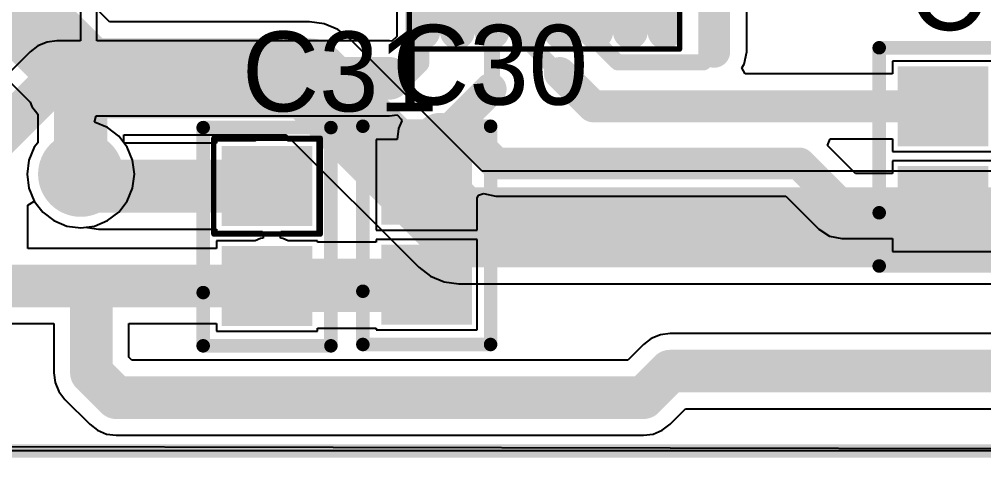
# Model space of a CAD drawing. Header units: millimetres. Extents: x -0.1 to 95.7, y -2.6 to 60.7.
# Drawn here: x 28.55 to 46.66, y -2.63 to 5.61 of the extents above; entities that cross this region are included whole.
import ezdxf

# ---------------------------------------------------------------- set-up
doc = ezdxf.new("R2010")
doc.units = ezdxf.units.MM
for name, color, linetype in [('BottomLayer', 5, 'Continuous'), ('BottomSolder', 6, 'Continuous'), ('Mechanical1', 6, 'Continuous'), ('Mechanical13', 56, 'Continuous'), ('Mechanical15', 56, 'Continuous'), ('MultiLayer', 9, 'Continuous'), ('TopLayer', 1, 'Continuous'), ('TopOverlay', 2, 'Continuous'), ('TopPaste', 8, 'Continuous'), ('TopSolder', 216, 'Continuous'), ('ViaHoleLayer', 16, 'Continuous')]:
    doc.layers.add(name, color=color, linetype=linetype)

# ---------------------------------------------------------------- blocks, each defined once
blk = doc.blocks.new('DRV8874_TSOP127P600_8N_20')
at = {"layer": 'Mechanical13', "const_width": 0.0999998}
for points in [[(1.07499912, 0.27500072), (-0.8000009399999999, 0.27500072)], [(-0.8000009399999999, -4.800000559999999), (-0.8000009399999999, 0.27500072)], [(6.6999993, 0.27500072), (4.82499924, 0.27500072)], [(6.6999993, -4.800000559999999), (6.6999993, 0.27500072)], [(1.07499912, -4.800000559999999), (-0.8000009399999999, -4.800000559999999)], [(6.6999993, -4.800000559999999), (4.82499924, -4.800000559999999)]]:
    blk.add_lwpolyline(points, dxfattribs=at)
at = {"layer": 'Mechanical13', "const_width": 0.0499999}
for points in [[(-0.8249996199999998, 0.27500072, 1), (-0.7750022599999999, 0.27500072, 1)], [(-0.8249996199999998, 0.27500072, 1), (-0.7750022599999999, 0.27500072, 1)], [(1.05000044, 0.27500072, 1), (1.0999978, 0.27500072, 1)], [(4.800000559999999, 0.27500072, 1), (4.84999792, 0.27500072, 1)], [(6.67500062, 0.27500072, 1), (6.724997979999999, 0.27500072, 1)], [(6.67500062, 0.27500072, 1), (6.724997979999999, 0.27500072, 1)], [(-0.8249996199999998, -4.800000559999999, 1), (-0.7750022599999999, -4.800000559999999, 1)], [(-0.8249996199999998, -4.800000559999999, 1), (-0.7750022599999999, -4.800000559999999, 1)], [(1.05000044, -4.800000559999999, 1), (1.0999978, -4.800000559999999, 1)], [(4.800000559999999, -4.800000559999999, 1), (4.84999792, -4.800000559999999, 1)], [(6.67500062, -4.800000559999999, 1), (6.724997979999999, -4.800000559999999, 1)], [(6.67500062, -4.800000559999999, 1), (6.724997979999999, -4.800000559999999, 1)]]:
    blk.add_lwpolyline(points, format="xyb", close=True, dxfattribs=at)
at = {"layer": 'Mechanical15', "const_width": 0.0999998}
for points in [[(2.94999918, -2.7750008), (2.94999918, -1.77500026)], [(3.45000072, -2.27499926), (2.45000018, -2.27499926)]]:
    blk.add_lwpolyline(points, dxfattribs=at)
at = {"layer": 'Mechanical15', "const_width": 0.0499999}
for points in [[(2.9250005, -1.77500026, 1), (2.97499786, -1.77500026, 1)], [(2.4250015, -2.27499926, 1), (2.47499886, -2.27499926, 1)], [(3.42500204, -2.27499926, 1), (3.474999399999999, -2.27499926, 1)], [(2.9250005, -2.7750008, 1), (2.97499786, -2.7750008, 1)]]:
    blk.add_lwpolyline(points, format="xyb", close=True, dxfattribs=at)
at = {"layer": 'TopLayer', "const_width": 0.4499991}
for points in [[(-0.47500032, 0), (0.47500032, 0)], [(5.425000579999999, 0), (6.37500122, 0)], [(-0.47500032, -0.65000124), (0.47500032, -0.65000124)], [(5.425000579999999, -0.65000124), (6.37500122, -0.65000124)], [(-0.47500032, -1.29999994), (0.47500032, -1.29999994)], [(5.425000579999999, -1.29999994), (6.37500122, -1.29999994)], [(-0.47500032, -1.95000118), (0.47500032, -1.95000118)], [(5.425000579999999, -1.95000118), (6.37500122, -1.95000118)], [(-0.47500032, -2.59999988), (0.47500032, -2.59999988)], [(5.425000579999999, -2.59999988), (6.37500122, -2.59999988)], [(-0.47500032, -3.25000112), (0.47500032, -3.25000112)], [(5.425000579999999, -3.25000112), (6.37500122, -3.25000112)], [(-0.47500032, -3.89999982), (0.47500032, -3.89999982)], [(5.425000579999999, -3.89999982), (6.37500122, -3.89999982)], [(-0.47500032, -4.55000106), (0.47500032, -4.55000106)], [(5.425000579999999, -4.55000106), (6.37500122, -4.55000106)]]:
    blk.add_lwpolyline(points, dxfattribs=at)
at = {"layer": 'TopLayer', "const_width": 0.22499828}
for points in [[(-0.58749946, 0, 1), (-0.36250118, 0, 1)], [(0.36250118, 0, 1), (0.58749946, 0, 1)], [(5.312501439999999, 0, 1), (5.53749972, 0, 1)], [(6.26250208, 0, 1), (6.48750036, 0, 1)], [(-0.58749946, -0.65000124, 1), (-0.36250118, -0.65000124, 1)], [(0.36250118, -0.65000124, 1), (0.58749946, -0.65000124, 1)], [(5.312501439999999, -0.65000124, 1), (5.53749972, -0.65000124, 1)], [(6.26250208, -0.65000124, 1), (6.48750036, -0.65000124, 1)], [(-0.58749946, -1.29999994, 1), (-0.36250118, -1.29999994, 1)], [(0.36250118, -1.29999994, 1), (0.58749946, -1.29999994, 1)], [(5.312501439999999, -1.29999994, 1), (5.53749972, -1.29999994, 1)], [(6.26250208, -1.29999994, 1), (6.48750036, -1.29999994, 1)], [(-0.58749946, -1.95000118, 1), (-0.36250118, -1.95000118, 1)], [(0.36250118, -1.95000118, 1), (0.58749946, -1.95000118, 1)], [(5.312501439999999, -1.95000118, 1), (5.53749972, -1.95000118, 1)], [(6.26250208, -1.95000118, 1), (6.48750036, -1.95000118, 1)], [(-0.58749946, -2.59999988, 1), (-0.36250118, -2.59999988, 1)], [(0.36250118, -2.59999988, 1), (0.58749946, -2.59999988, 1)], [(5.312501439999999, -2.59999988, 1), (5.53749972, -2.59999988, 1)], [(6.26250208, -2.59999988, 1), (6.48750036, -2.59999988, 1)], [(-0.58749946, -3.25000112, 1), (-0.36250118, -3.25000112, 1)], [(0.36250118, -3.25000112, 1), (0.58749946, -3.25000112, 1)], [(5.312501439999999, -3.25000112, 1), (5.53749972, -3.25000112, 1)], [(6.26250208, -3.25000112, 1), (6.48750036, -3.25000112, 1)], [(-0.58749946, -3.89999982, 1), (-0.36250118, -3.89999982, 1)], [(0.36250118, -3.89999982, 1), (0.58749946, -3.89999982, 1)], [(5.312501439999999, -3.89999982, 1), (5.53749972, -3.89999982, 1)], [(6.26250208, -3.89999982, 1), (6.48750036, -3.89999982, 1)], [(-0.58749946, -4.55000106, 1), (-0.36250118, -4.55000106, 1)], [(0.36250118, -4.55000106, 1), (0.58749946, -4.55000106, 1)], [(5.312501439999999, -4.55000106, 1), (5.53749972, -4.55000106, 1)], [(6.26250208, -4.55000106, 1), (6.48750036, -4.55000106, 1)]]:
    blk.add_lwpolyline(points, format="xyb", close=True, dxfattribs=at)
at = {"layer": 'TopLayer'}
blk.add_solid([(1.7199991, -4.04999952), (4.17999926, -4.04999952), (1.7199991, -0.499999), (4.17999926, -0.499999)], dxfattribs=at)
at = {"layer": 'TopOverlay', "const_width": 0.1999996}
for points in [[(4.800000559999999, 0.3999992), (1.10000034, 0.3999992)], [(1.10000034, -5.00000016), (1.10000034, 0.3999992)], [(4.800000559999999, -5.00000016), (4.800000559999999, 0.3999992)], [(4.800000559999999, -5.00000016), (1.10000034, -5.00000016)]]:
    blk.add_lwpolyline(points, dxfattribs=at)
at = {"layer": 'TopOverlay'}
for points, const_width in [([(1.05000044, 0.3999992, 1), (1.15000024, 0.3999992, 1)], 0.0999998), ([(1.05000044, 0.3999992, 1), (1.15000024, 0.3999992, 1)], 0.0999998), ([(4.75000066, 0.3999992, 1), (4.85000046, 0.3999992, 1)], 0.0999998), ([(4.75000066, 0.3999992, 1), (4.85000046, 0.3999992, 1)], 0.0999998), ([(1.62500056, 0, 1), (1.37499852, 0, 1)], 0.2499995), ([(1.31249928, 0, 1), (1.43749776, 0, 1)], 0.12499848), ([(1.56250132, 0, 1), (1.6874998, 0, 1)], 0.12499848), ([(1.05000044, -5.00000016, 1), (1.15000024, -5.00000016, 1)], 0.0999998), ([(1.05000044, -5.00000016, 1), (1.15000024, -5.00000016, 1)], 0.0999998), ([(4.75000066, -5.00000016, 1), (4.85000046, -5.00000016, 1)], 0.0999998), ([(4.75000066, -5.00000016, 1), (4.85000046, -5.00000016, 1)], 0.0999998)]:
    blk.add_lwpolyline(points, format="xyb", close=True, dxfattribs=dict(at, const_width=const_width))
at = {"layer": 'TopPaste', "const_width": 0.4499991}
for points in [[(-0.47500032, 0), (0.47500032, 0)], [(5.425000579999999, 0), (6.37500122, 0)], [(-0.47500032, -0.65000124), (0.47500032, -0.65000124)], [(5.425000579999999, -0.65000124), (6.37500122, -0.65000124)], [(-0.47500032, -1.29999994), (0.47500032, -1.29999994)], [(5.425000579999999, -1.29999994), (6.37500122, -1.29999994)], [(-0.47500032, -1.95000118), (0.47500032, -1.95000118)], [(5.425000579999999, -1.95000118), (6.37500122, -1.95000118)], [(-0.47500032, -2.59999988), (0.47500032, -2.59999988)], [(5.425000579999999, -2.59999988), (6.37500122, -2.59999988)], [(-0.47500032, -3.25000112), (0.47500032, -3.25000112)], [(5.425000579999999, -3.25000112), (6.37500122, -3.25000112)], [(-0.47500032, -3.89999982), (0.47500032, -3.89999982)], [(5.425000579999999, -3.89999982), (6.37500122, -3.89999982)], [(-0.47500032, -4.55000106), (0.47500032, -4.55000106)], [(5.425000579999999, -4.55000106), (6.37500122, -4.55000106)]]:
    blk.add_lwpolyline(points, dxfattribs=at)
at = {"layer": 'TopPaste', "const_width": 0.22499828}
for points in [[(-0.58749946, 0, 1), (-0.36250118, 0, 1)], [(0.36250118, 0, 1), (0.58749946, 0, 1)], [(5.312501439999999, 0, 1), (5.53749972, 0, 1)], [(6.26250208, 0, 1), (6.48750036, 0, 1)], [(-0.58749946, -0.65000124, 1), (-0.36250118, -0.65000124, 1)], [(0.36250118, -0.65000124, 1), (0.58749946, -0.65000124, 1)], [(5.312501439999999, -0.65000124, 1), (5.53749972, -0.65000124, 1)], [(6.26250208, -0.65000124, 1), (6.48750036, -0.65000124, 1)], [(-0.58749946, -1.29999994, 1), (-0.36250118, -1.29999994, 1)], [(0.36250118, -1.29999994, 1), (0.58749946, -1.29999994, 1)], [(5.312501439999999, -1.29999994, 1), (5.53749972, -1.29999994, 1)], [(6.26250208, -1.29999994, 1), (6.48750036, -1.29999994, 1)], [(-0.58749946, -1.95000118, 1), (-0.36250118, -1.95000118, 1)], [(0.36250118, -1.95000118, 1), (0.58749946, -1.95000118, 1)], [(5.312501439999999, -1.95000118, 1), (5.53749972, -1.95000118, 1)], [(6.26250208, -1.95000118, 1), (6.48750036, -1.95000118, 1)], [(-0.58749946, -2.59999988, 1), (-0.36250118, -2.59999988, 1)], [(0.36250118, -2.59999988, 1), (0.58749946, -2.59999988, 1)], [(5.312501439999999, -2.59999988, 1), (5.53749972, -2.59999988, 1)], [(6.26250208, -2.59999988, 1), (6.48750036, -2.59999988, 1)], [(-0.58749946, -3.25000112, 1), (-0.36250118, -3.25000112, 1)], [(0.36250118, -3.25000112, 1), (0.58749946, -3.25000112, 1)], [(5.312501439999999, -3.25000112, 1), (5.53749972, -3.25000112, 1)], [(6.26250208, -3.25000112, 1), (6.48750036, -3.25000112, 1)], [(-0.58749946, -3.89999982, 1), (-0.36250118, -3.89999982, 1)], [(0.36250118, -3.89999982, 1), (0.58749946, -3.89999982, 1)], [(5.312501439999999, -3.89999982, 1), (5.53749972, -3.89999982, 1)], [(6.26250208, -3.89999982, 1), (6.48750036, -3.89999982, 1)], [(-0.58749946, -4.55000106, 1), (-0.36250118, -4.55000106, 1)], [(0.36250118, -4.55000106, 1), (0.58749946, -4.55000106, 1)], [(5.312501439999999, -4.55000106, 1), (5.53749972, -4.55000106, 1)], [(6.26250208, -4.55000106, 1), (6.48750036, -4.55000106, 1)]]:
    blk.add_lwpolyline(points, format="xyb", close=True, dxfattribs=at)
at = {"layer": 'TopPaste'}
blk.add_solid([(1.7199991, -4.04999952), (4.17999926, -4.04999952), (1.7199991, -0.499999), (4.17999926, -0.499999)], dxfattribs=at)
at = {"layer": 'TopSolder', "const_width": 0.6531990999999999}
for points in [[(-0.47500032, 0), (0.47500032, 0)], [(5.425000579999999, 0), (6.37500122, 0)], [(-0.47500032, -0.65000124), (0.47500032, -0.65000124)], [(5.425000579999999, -0.65000124), (6.37500122, -0.65000124)], [(-0.47500032, -1.29999994), (0.47500032, -1.29999994)], [(5.425000579999999, -1.29999994), (6.37500122, -1.29999994)], [(-0.47500032, -1.95000118), (0.47500032, -1.95000118)], [(5.425000579999999, -1.95000118), (6.37500122, -1.95000118)], [(-0.47500032, -2.59999988), (0.47500032, -2.59999988)], [(5.425000579999999, -2.59999988), (6.37500122, -2.59999988)], [(-0.47500032, -3.25000112), (0.47500032, -3.25000112)], [(5.425000579999999, -3.25000112), (6.37500122, -3.25000112)], [(-0.47500032, -3.89999982), (0.47500032, -3.89999982)], [(5.425000579999999, -3.89999982), (6.37500122, -3.89999982)], [(-0.47500032, -4.55000106), (0.47500032, -4.55000106)], [(5.425000579999999, -4.55000106), (6.37500122, -4.55000106)]]:
    blk.add_lwpolyline(points, dxfattribs=at)
at = {"layer": 'TopSolder', "const_width": 0.32659828}
for points in [[(-0.6382994599999999, 0, 1), (-0.31170118, 0, 1)], [(0.31170118, 0, 1), (0.6382994599999999, 0, 1)], [(5.26170144, 0, 1), (5.58829972, 0, 1)], [(6.211702079999999, 0, 1), (6.53830036, 0, 1)], [(-0.6382994599999999, -0.65000124, 1), (-0.31170118, -0.65000124, 1)], [(0.31170118, -0.65000124, 1), (0.6382994599999999, -0.65000124, 1)], [(5.26170144, -0.65000124, 1), (5.58829972, -0.65000124, 1)], [(6.211702079999999, -0.65000124, 1), (6.53830036, -0.65000124, 1)], [(-0.6382994599999999, -1.29999994, 1), (-0.31170118, -1.29999994, 1)], [(0.31170118, -1.29999994, 1), (0.6382994599999999, -1.29999994, 1)], [(5.26170144, -1.29999994, 1), (5.58829972, -1.29999994, 1)], [(6.211702079999999, -1.29999994, 1), (6.53830036, -1.29999994, 1)], [(-0.6382994599999999, -1.95000118, 1), (-0.31170118, -1.95000118, 1)], [(0.31170118, -1.95000118, 1), (0.6382994599999999, -1.95000118, 1)], [(5.26170144, -1.95000118, 1), (5.58829972, -1.95000118, 1)], [(6.211702079999999, -1.95000118, 1), (6.53830036, -1.95000118, 1)], [(-0.6382994599999999, -2.59999988, 1), (-0.31170118, -2.59999988, 1)], [(0.31170118, -2.59999988, 1), (0.6382994599999999, -2.59999988, 1)], [(5.26170144, -2.59999988, 1), (5.58829972, -2.59999988, 1)], [(6.211702079999999, -2.59999988, 1), (6.53830036, -2.59999988, 1)], [(-0.6382994599999999, -3.25000112, 1), (-0.31170118, -3.25000112, 1)], [(0.31170118, -3.25000112, 1), (0.6382994599999999, -3.25000112, 1)], [(5.26170144, -3.25000112, 1), (5.58829972, -3.25000112, 1)], [(6.211702079999999, -3.25000112, 1), (6.53830036, -3.25000112, 1)], [(-0.6382994599999999, -3.89999982, 1), (-0.31170118, -3.89999982, 1)], [(0.31170118, -3.89999982, 1), (0.6382994599999999, -3.89999982, 1)], [(5.26170144, -3.89999982, 1), (5.58829972, -3.89999982, 1)], [(6.211702079999999, -3.89999982, 1), (6.53830036, -3.89999982, 1)], [(-0.6382994599999999, -4.55000106, 1), (-0.31170118, -4.55000106, 1)], [(0.31170118, -4.55000106, 1), (0.6382994599999999, -4.55000106, 1)], [(5.26170144, -4.55000106, 1), (5.58829972, -4.55000106, 1)], [(6.211702079999999, -4.55000106, 1), (6.53830036, -4.55000106, 1)]]:
    blk.add_lwpolyline(points, format="xyb", close=True, dxfattribs=at)
at = {"layer": 'TopSolder'}
blk.add_solid([(1.6183991, -4.15159952), (4.281599259999999, -4.15159952), (1.6183991, -0.398399), (4.281599259999999, -0.398399)], dxfattribs=at)
blk = doc.blocks.new('C______________0805_34')
at = {"layer": 'TopLayer'}
for points in [[(-0.6499986999999999, -0.7499985), (0.6499986999999999, -0.7499985), (-0.6499986999999999, 0.7499985), (0.6499986999999999, 0.7499985)], [(1.22499882, -0.7499985), (2.52499622, -0.7499985), (1.22499882, 0.7499985), (2.52499622, 0.7499985)]]:
    blk.add_solid(points, dxfattribs=at)
at = {"layer": 'TopOverlay'}
for points, const_width in [([(2.99999654, 1.20000014), (-1.10000288, 1.20000014)], 0.254), ([(-1.10000288, -1.20000014), (-1.10000288, 1.20000014)], 0.254), ([(2.99999654, -1.20000014), (2.99999654, 1.20000014)], 0.254), ([(-0.9000032799999999, -1.00000054), (-0.9000032799999999, 1.00000054)], 0.0999998), ([(0.8999982, 1.00000054), (-0.9000032799999999, 1.00000054)], 0.0999998), ([(0.8999982, -1.00000054), (0.8999982, 1.00000054)], 0.0999998), ([(2.00000108, -1.20000014), (-1.10000288, -1.20000014)], 0.254), ([(0.8999982, -1.00000054), (-0.9000032799999999, -1.00000054)], 0.0999998), ([(2.99999654, -1.20000014), (2.00000108, -1.20000014)], 0.254)]:
    blk.add_lwpolyline(points, dxfattribs=dict(at, const_width=const_width))
for points, const_width in [([(-1.16350288, 1.20000014, 1), (-1.03650288, 1.20000014, 1)], 0.127), ([(-1.16350288, 1.20000014, 1), (-1.03650288, 1.20000014, 1)], 0.127), ([(2.93649654, 1.20000014, 1), (3.06349654, 1.20000014, 1)], 0.127), ([(2.93649654, 1.20000014, 1), (3.06349654, 1.20000014, 1)], 0.127), ([(-0.92500196, 1.00000054, 1), (-0.8750045999999999, 1.00000054, 1)], 0.0499999), ([(-0.92500196, 1.00000054, 1), (-0.8750045999999999, 1.00000054, 1)], 0.0499999), ([(0.87499952, 1.00000054, 1), (0.9249968799999999, 1.00000054, 1)], 0.0499999), ([(0.87499952, 1.00000054, 1), (0.9249968799999999, 1.00000054, 1)], 0.0499999), ([(-1.16350288, -1.20000014, 1), (-1.03650288, -1.20000014, 1)], 0.127), ([(-1.16350288, -1.20000014, 1), (-1.03650288, -1.20000014, 1)], 0.127), ([(-0.92500196, -1.00000054, 1), (-0.8750045999999999, -1.00000054, 1)], 0.0499999), ([(-0.92500196, -1.00000054, 1), (-0.8750045999999999, -1.00000054, 1)], 0.0499999), ([(0.87499952, -1.00000054, 1), (0.9249968799999999, -1.00000054, 1)], 0.0499999), ([(0.87499952, -1.00000054, 1), (0.9249968799999999, -1.00000054, 1)], 0.0499999), ([(1.93650108, -1.20000014, 1), (2.06350108, -1.20000014, 1)], 0.127), ([(1.93650108, -1.20000014, 1), (2.06350108, -1.20000014, 1)], 0.127), ([(2.93649654, -1.20000014, 1), (3.06349654, -1.20000014, 1)], 0.127), ([(2.93649654, -1.20000014, 1), (3.06349654, -1.20000014, 1)], 0.127)]:
    blk.add_lwpolyline(points, format="xyb", close=True, dxfattribs=dict(at, const_width=const_width))
at = {"layer": 'TopPaste'}
for points in [[(-0.6499986999999999, -0.7499985), (0.6499986999999999, -0.7499985), (-0.6499986999999999, 0.7499985), (0.6499986999999999, 0.7499985)], [(1.22499882, -0.7499985), (2.52499622, -0.7499985), (1.22499882, 0.7499985), (2.52499622, 0.7499985)]]:
    blk.add_solid(points, dxfattribs=at)
at = {"layer": 'TopSolder'}
for points in [[(-0.7515987, -0.8515985), (0.7515987, -0.8515985), (-0.7515987, 0.8515985), (0.7515987, 0.8515985)], [(1.12339882, -0.8515985), (2.62659622, -0.8515985), (1.12339882, 0.8515985), (2.62659622, 0.8515985)]]:
    blk.add_solid(points, dxfattribs=at)
blk = doc.blocks.new('C_________0805_35')
at = {"layer": 'TopLayer'}
for points in [[(-0.6499986999999999, -0.7499985), (0.6499986999999999, -0.7499985), (-0.6499986999999999, 0.7499985), (0.6499986999999999, 0.7499985)], [(1.22499882, -0.7499985), (2.52499622, -0.7499985), (1.22499882, 0.7499985), (2.52499622, 0.7499985)]]:
    blk.add_solid(points, dxfattribs=at)
at = {"layer": 'TopOverlay', "const_width": 0.254}
for points in [[(2.99999908, 1.20000014), (-1.10000034, 1.20000014)], [(-1.10000034, -1.20000014), (-1.10000034, 1.20000014)], [(2.99999908, -1.20000014), (2.99999908, 1.20000014)], [(2.00000108, -1.20000014), (-1.10000034, -1.20000014)], [(2.99999908, -1.20000014), (2.00000108, -1.20000014)]]:
    blk.add_lwpolyline(points, dxfattribs=at)
at = {"layer": 'TopOverlay', "const_width": 0.127}
for points in [[(-1.16350034, 1.20000014, 1), (-1.03650034, 1.20000014, 1)], [(-1.16350034, 1.20000014, 1), (-1.03650034, 1.20000014, 1)], [(2.93649908, 1.20000014, 1), (3.06349908, 1.20000014, 1)], [(2.93649908, 1.20000014, 1), (3.06349908, 1.20000014, 1)], [(-1.16350034, -1.20000014, 1), (-1.03650034, -1.20000014, 1)], [(-1.16350034, -1.20000014, 1), (-1.03650034, -1.20000014, 1)], [(1.93650108, -1.20000014, 1), (2.06350108, -1.20000014, 1)], [(1.93650108, -1.20000014, 1), (2.06350108, -1.20000014, 1)], [(2.93649908, -1.20000014, 1), (3.06349908, -1.20000014, 1)], [(2.93649908, -1.20000014, 1), (3.06349908, -1.20000014, 1)]]:
    blk.add_lwpolyline(points, format="xyb", close=True, dxfattribs=at)
at = {"layer": 'TopPaste'}
for points in [[(-0.6499986999999999, -0.7499985), (0.6499986999999999, -0.7499985), (-0.6499986999999999, 0.7499985), (0.6499986999999999, 0.7499985)], [(1.22499882, -0.7499985), (2.52499622, -0.7499985), (1.22499882, 0.7499985), (2.52499622, 0.7499985)]]:
    blk.add_solid(points, dxfattribs=at)
at = {"layer": 'TopSolder'}
for points in [[(-0.7515987, -0.8515985), (0.7515987, -0.8515985), (-0.7515987, 0.8515985), (0.7515987, 0.8515985)], [(1.12339882, -0.8515985), (2.62659622, -0.8515985), (1.12339882, 0.8515985), (2.62659622, 0.8515985)]]:
    blk.add_solid(points, dxfattribs=at)
blk = doc.blocks.new('C_________0805_38')
at = {"layer": 'TopLayer'}
for points in [[(-0.6499986999999999, -0.7499985), (0.6499986999999999, -0.7499985), (-0.6499986999999999, 0.7499985), (0.6499986999999999, 0.7499985)], [(1.22499882, -0.7499985), (2.52499622, -0.7499985), (1.22499882, 0.7499985), (2.52499622, 0.7499985)]]:
    blk.add_solid(points, dxfattribs=at)
at = {"layer": 'TopOverlay', "const_width": 0.254}
for points in [[(2.99999654, 1.20000014), (-1.10000288, 1.20000014)], [(-1.10000288, -1.20000014), (-1.10000288, 1.20000014)], [(2.99999654, -1.20000014), (2.99999654, 1.20000014)], [(2.00000108, -1.20000014), (-1.10000288, -1.20000014)], [(2.99999654, -1.20000014), (2.00000108, -1.20000014)]]:
    blk.add_lwpolyline(points, dxfattribs=at)
at = {"layer": 'TopOverlay', "const_width": 0.127}
for points in [[(-1.16350288, 1.20000014, 1), (-1.03650288, 1.20000014, 1)], [(-1.16350288, 1.20000014, 1), (-1.03650288, 1.20000014, 1)], [(2.93649654, 1.20000014, 1), (3.06349654, 1.20000014, 1)], [(2.93649654, 1.20000014, 1), (3.06349654, 1.20000014, 1)], [(-1.16350288, -1.20000014, 1), (-1.03650288, -1.20000014, 1)], [(-1.16350288, -1.20000014, 1), (-1.03650288, -1.20000014, 1)], [(1.93650108, -1.20000014, 1), (2.06350108, -1.20000014, 1)], [(1.93650108, -1.20000014, 1), (2.06350108, -1.20000014, 1)], [(2.93649654, -1.20000014, 1), (3.06349654, -1.20000014, 1)], [(2.93649654, -1.20000014, 1), (3.06349654, -1.20000014, 1)]]:
    blk.add_lwpolyline(points, format="xyb", close=True, dxfattribs=at)
at = {"layer": 'TopPaste'}
for points in [[(-0.6499986999999999, -0.7499985), (0.6499986999999999, -0.7499985), (-0.6499986999999999, 0.7499985), (0.6499986999999999, 0.7499985)], [(1.22499882, -0.7499985), (2.52499622, -0.7499985), (1.22499882, 0.7499985), (2.52499622, 0.7499985)]]:
    blk.add_solid(points, dxfattribs=at)
at = {"layer": 'TopSolder'}
for points in [[(-0.7515987, -0.8515985), (0.7515987, -0.8515985), (-0.7515987, 0.8515985), (0.7515987, 0.8515985)], [(1.12339882, -0.8515985), (2.62659622, -0.8515985), (1.12339882, 0.8515985), (2.62659622, 0.8515985)]]:
    blk.add_solid(points, dxfattribs=at)

msp = doc.modelspace()

# ---------------------------------------------------------------- linework, layer by layer
at = {"layer": 'BottomLayer'}
for p, q in [((30.2386746, 5.559059239999999), (8.25905892, 27.53867746)), ((7.27169742, 25.53056616), (28.7482026, 4.05406352)), ((33.99997772, 5.559059239999999), (30.2386746, 5.559059239999999)), ((33.99999804, 5.55906178), (33.99997772, 5.559059239999999)), ((34.27410214, 5.522973459999999), (33.99999804, 5.55906178)), ((34.52952708, 5.4171723), (34.27410214, 5.522973459999999)), ((34.74886624, 5.24886936), (34.52952708, 5.4171723)), ((37.23867584, 2.75905722), (34.74886624, 5.24886936)), ((28.7482026, 4.05406352), (28.78282788, 3.97047212)), ((28.78282788, 3.97047212), (28.8930969, 3.826763999999999)), ((28.8930969, 3.826763999999999), (28.8930969, 3.29109832)), ((28.8930969, 3.29109832), (28.82650318, 3.2043116)), ((30.50690114, 3.29109832), (30.50690114, 3.44094308)), ((30.50690114, 3.44094308), (33.56131971999999, 3.44094308)), ((30.57349486, 3.2043116), (30.50690114, 3.29109832)), ((33.56131971999999, 3.44094308), (36.05112423999999, 0.9511411)), ((28.82650318, 3.2043116), (28.72574138, 2.96105072)), ((30.67425666, 2.96105072), (30.57349486, 3.2043116)), ((28.72574138, 2.96105072), (28.69137264, 2.69999968)), ((30.7086254, 2.69999968), (30.67425666, 2.96105072)), ((56.60000109999999, 2.75905722), (37.23867584, 2.75905722)), ((28.69137264, 2.69999968), (28.72574138, 2.43894864)), ((30.67425666, 2.43894864), (30.7086254, 2.69999968)), ((28.72574138, 2.43894864), (28.82650318, 2.19568776)), ((30.57349486, 2.19568776), (30.67425666, 2.43894864)), ((28.82650318, 2.19568776), (28.98679242, 1.98679308)), ((30.41320562, 1.98679308), (30.57349486, 2.19568776)), ((28.98679242, 1.98679308), (29.1956871, 1.82650384)), ((29.1956871, 1.82650384), (29.43894798, 1.72574204)), ((29.96105006, 1.72574204), (30.20431094, 1.82650384)), ((30.20431094, 1.82650384), (30.41320562, 1.98679308)), ((29.43894798, 1.72574204), (29.69999902, 1.6913733)), ((29.69999902, 1.6913733), (29.96105006, 1.72574204)), ((36.05112423999999, 0.9511411), (36.05113186, 0.95113094)), ((36.05113186, 0.95113094), (36.27047102, 0.782828)), ((36.27047102, 0.782828), (36.52589596, 0.67702684)), ((36.52589596, 0.67702684), (36.80000006, 0.64093852)), ((36.80000006, 0.64093852), (36.80002038, 0.64094106)), ((36.80002038, 0.64094106), (56.51792862, 0.64094106)), ((68.6941222, -2.50000008), (5.00000016, -2.49999754))]:
    msp.add_line(p, q, dxfattribs=at)
for points, const_width in [([(7.20000084, 27.09999914), (29.69999902, 4.60000096)], 1.49999954), ([(29.69999902, 4.50000116), (29.69999902, 4.60000096)], 1.49999954), ([(29.69999902, 4.50000116), (33.99999804, 4.50000116)], 1.49999954), ([(33.99999804, 4.50000116), (36.80000006, 1.69999914)], 1.49999954), ([(29.69999902, 2.69999968), (29.69999902, 4.50000116)], 1.00000054), ([(36.80000006, 1.69999914), (56.60000109999999, 1.69999914)], 1.49999954)]:
    msp.add_lwpolyline(points, dxfattribs=dict(at, const_width=const_width))
for points, const_width in [([(29.3249985, 4.60000096, 1), (30.07499954, 4.60000096, 1)], 0.7499985), ([(29.3249985, 4.60000096, 1), (30.07499954, 4.60000096, 1)], 0.7499985), ([(29.3249985, 4.50000116, 1), (30.07499954, 4.50000116, 1)], 0.7499985), ([(29.3249985, 4.50000116, 1), (30.07499954, 4.50000116, 1)], 0.7499985), ([(33.62499751999999, 4.50000116, 1), (34.37499855999999, 4.50000116, 1)], 0.7499985), ([(33.62499751999999, 4.50000116, 1), (34.37499855999999, 4.50000116, 1)], 0.7499985), ([(29.44999952, 4.50000116, 1), (29.94999852, 4.50000116, 1)], 0.499999), ([(29.34999972, 2.69999968, 1), (30.04999832, 2.69999968, 1)], 0.6999985999999999), ([(29.44999952, 2.69999968, 1), (29.94999852, 2.69999968, 1)], 0.499999), ([(36.42499953999999, 1.69999914, 1), (37.17500058, 1.69999914, 1)], 0.7499985), ([(36.42499953999999, 1.69999914, 1), (37.17500058, 1.69999914, 1)], 0.7499985)]:
    msp.add_lwpolyline(points, format="xyb", close=True, dxfattribs=dict(at, const_width=const_width))
at = {"layer": 'BottomSolder', "const_width": 0.8015985999999998}
msp.add_lwpolyline([(29.29919972, 2.69999968, 1), (30.10079832, 2.69999968, 1)], format="xyb", close=True, dxfattribs=at)
at = {"layer": 'Mechanical1', "const_width": 0.254}
msp.add_lwpolyline([(5.09999996, -2.50000008), (90.0999976, -2.50000008)], dxfattribs=at)
at = {"layer": 'MultiLayer', "const_width": 0.6999985999999999}
msp.add_lwpolyline([(29.34999972, 2.69999968, 1), (30.04999832, 2.69999968, 1)], format="xyb", close=True, dxfattribs=at)
at = {"layer": 'TopLayer'}
for p, q in [((29.694124, 8.24999874), (29.694124, 5.20603988)), ((30.00000096, 5.20603988), (30.00000096, 8.24999874)), ((35.6374827, 5.821299), (35.6374827, 5.28424902)), ((42.21175454, 5.00000016), (42.21175454, 5.74660522)), ((35.6374827, 5.28424902), (35.54199647999999, 5.200510299999999)), ((28.89698056, 5.11144774), (28.7507553, 4.999245779999999)), ((29.0672647, 5.181981), (28.89698056, 5.11144774)), ((29.24999992, 5.20603988), (29.0672647, 5.181981)), ((29.694124, 5.20603988), (29.24999992, 5.20603988)), ((35.50000012, 5.20603988), (30.00000096, 5.20603988)), ((35.54199647999999, 5.200510299999999), (35.50000012, 5.20603988)), ((28.7507553, 4.999245779999999), (27.65733102, 3.9058215)), ((42.16518872, 4.7658909), (42.21175454, 5.00000016)), ((42.12032978, 4.6987587), (42.16518872, 4.7658909)), ((46.84999774, 4.8249967), (44.95000154, 4.8249967)), ((44.95000154, 4.8249967), (44.95000154, 4.58675232)), ((42.18019758, 4.58675232), (42.12032978, 4.6987587)), ((44.95000154, 4.58675232), (42.18019758, 4.58675232)), ((35.50000012, 3.79396244), (35.64485123999999, 3.81303276)), ((35.64485123999999, 3.81303276), (35.71716758, 3.731343819999999)), ((29.9610526, 3.67425732), (29.988383, 3.79396244)), ((30.20431094, 3.57349552), (29.9610526, 3.67425732)), ((29.988383, 3.79396244), (35.50000012, 3.79396244)), ((35.72934688, 3.70068602), (35.6705916, 3.55883972)), ((35.71716758, 3.731343819999999), (35.72934688, 3.70068602)), ((30.41320562, 3.41320628), (30.20431094, 3.57349552)), ((35.6705916, 3.55883972), (35.6430961, 3.34999584)), ((30.5139598, 3.28189844), (30.41320562, 3.41320628)), ((32.25000154, 3.28189844), (30.5139598, 3.28189844)), ((32.97747532, 3.32499462), (32.25000154, 3.32499462)), ((32.25000154, 3.32499462), (32.25000154, 3.28189844)), ((33.07865621999999, 3.36690462), (32.97747532, 3.32499462)), ((33.28749756, 3.39440012), (33.07865621999999, 3.36690462)), ((33.4963389, 3.36690462), (33.28749756, 3.39440012)), ((33.5975198, 3.32499462), (33.4963389, 3.36690462)), ((34.14999774, 3.32499462), (33.5975198, 3.32499462)), ((34.14999774, 1.62499802), (34.14999774, 3.32499462)), ((35.6430961, 3.34999584), (35.25000062, 3.34999584)), ((35.25000062, 3.34999584), (35.25000062, 1.64999924)), ((43.72890416, 3.23624448), (43.7815101, 3.36324448)), ((43.7815101, 3.36324448), (44.95000154, 3.36324448)), ((44.95000154, 3.36324448), (44.95000154, 3.1250001)), ((44.25339383999999, 2.7117548), (43.72890416, 3.23624448)), ((44.95000154, 3.1250001), (46.84999774, 3.1250001)), ((46.84999774, 2.94999918), (44.95000154, 2.94999918)), ((44.95000154, 2.94999918), (44.95000154, 2.7117548)), ((44.95000154, 2.7117548), (44.25339383999999, 2.7117548)), ((28.7060386, 2.11664804), (28.81935562, 2.18768168)), ((28.81935562, 2.18768168), (28.8330386, 2.1871686)), ((28.8330386, 2.1871686), (28.98679242, 1.98679308)), ((37.14999682, 2.24944686), (37.17378138, 2.30686864)), ((37.14999682, 1.64999924), (37.14999682, 2.24944686)), ((37.17378138, 2.30686864), (37.26589448, 2.33481118)), ((37.26589448, 2.33481118), (37.5000012, 2.28824536)), ((37.5000012, 2.28824536), (42.94660448, 2.28824536)), ((42.94660448, 2.28824536), (43.56742366, 1.66742618)), ((28.7060386, 1.30603752), (28.7060386, 2.11664804)), ((28.98679242, 1.98679308), (29.1956871, 1.82650384)), ((29.1956871, 1.82650384), (29.43894798, 1.72574204)), ((29.43894798, 1.72574204), (29.69999902, 1.6913733)), ((29.69999902, 1.6913733), (29.80211972, 1.70481752)), ((29.80211972, 1.70481752), (29.8244006, 1.6955897)), ((29.8244006, 1.6955897), (30.03324194, 1.6680942)), ((30.03324194, 1.6680942), (32.25000154, 1.6680942)), ((32.25000154, 1.6680942), (32.25000154, 1.62499802)), ((35.25000062, 1.64999924), (37.14999682, 1.64999924)), ((43.56742366, 1.66742618), (43.7658891, 1.53481278)), ((32.25000154, 1.62499802), (33.11659366, 1.62499802)), ((32.97747532, 1.4499971), (32.25000154, 1.4499971)), ((32.25000154, 1.4499971), (32.25000154, 1.30603752)), ((33.07865621999999, 1.4919071), (32.97747532, 1.4499971)), ((33.12491723999999, 1.49799802), (33.07865621999999, 1.4919071)), ((33.11659366, 1.62499802), (33.12491723999999, 1.49799802)), ((33.45007788, 1.49799802), (33.45840146, 1.62499802)), ((33.4963389, 1.4919071), (33.45007788, 1.49799802)), ((33.45840146, 1.62499802), (34.14999774, 1.62499802)), ((33.5975198, 1.4499971), (33.4963389, 1.4919071)), ((34.14999774, 1.4499971), (33.5975198, 1.4499971)), ((34.14999774, 1.4194028), (34.14999774, 1.4499971)), ((37.14999682, 1.47499832), (35.25000062, 1.47499832)), ((35.25000062, 1.47499832), (35.25000062, 1.4194028)), ((37.14999682, -0.22499828), (37.14999682, 1.47499832)), ((43.7658891, 1.53481278), (43.99999836, 1.48824696)), ((43.99999836, 1.48824696), (44.95000154, 1.48824696)), ((44.95000154, 1.48824696), (44.95000154, 1.25000258)), ((32.25000154, 1.30603752), (28.7060386, 1.30603752)), ((35.25000062, 1.4194028), (34.14999774, 1.4194028)), ((44.95000154, 1.25000258), (46.84999774, 1.25000258)), ((23.2817289, -0.10603992), (29.19396244, -0.10603992)), ((29.19396244, -0.10603992), (29.19396244, -1.03136954)), ((30.60603988, -0.73891902), (30.60603988, -0.10603992)), ((30.60603988, -0.10603992), (32.25000154, -0.10603992)), ((32.25000154, -0.10603992), (32.25000154, -0.2499995)), ((32.25000154, -0.2499995), (34.14999774, -0.2499995)), ((34.14999774, -0.2499995), (34.14999774, -0.19440144)), ((34.14999774, -0.19440144), (35.25000062, -0.19440144)), ((35.25000062, -0.19440144), (35.25000062, -0.22499828)), ((35.25000062, -0.22499828), (37.14999682, -0.22499828)), ((40.58908062, -0.3180207), (40.41879648, -0.38855396)), ((40.77181584, -0.29396182), (40.58908062, -0.3180207)), ((51.04396191999999, -0.29396182), (40.77181584, -0.29396182)), ((40.27257122, -0.50075592), (39.97936632, -0.79396082)), ((40.41879648, -0.38855396), (40.27257122, -0.50075592)), ((30.66108168, -0.79396082), (30.60603988, -0.73891902)), ((39.97936632, -0.79396082), (30.66108168, -0.79396082)), ((29.19396244, -1.03136954), (29.21802132, -1.21410476)), ((29.21802132, -1.21410476), (29.28855458, -1.3843889)), ((29.28855458, -1.3843889), (29.40075654, -1.53061416)), ((29.40075654, -1.53061416), (29.86938654, -1.99924416)), ((40.77106146, -1.99924416), (41.06426636, -1.70603926)), ((41.06426636, -1.70603926), (53.35000252, -1.70603926)), ((29.86938654, -1.99924416), (30.01561179999999, -2.11144612)), ((30.01561179999999, -2.11144612), (30.18589594, -2.18197938)), ((40.45455206, -2.18197938), (40.6248362, -2.11144612)), ((40.6248362, -2.11144612), (40.77106146, -1.99924416)), ((30.18589594, -2.18197938), (30.36863116, -2.20603826)), ((30.36863116, -2.20603826), (40.27181683999999, -2.20603826)), ((40.27181683999999, -2.20603826), (40.45455206, -2.18197938)), ((68.5844704, -2.49872246), (3.9048055, -2.37858554))]:
    msp.add_line(p, q, dxfattribs=at)
for points, const_width in [([(41.60000062, 5.00000016), (41.60000062, 6.000000699999999)], 0.5999987999999999), ([(37.42499754, 4.3249977), (37.42499754, 5.849998459999999)], 0.2999994), ([(36.09629814, 4.772037699999999), (36.09629814, 5.821299)], 0.2999994), ([(38.10369824, 5.18312654), (38.10369824, 5.821299)], 0.2999994), ([(39.40369818, 5.18312654), (39.40369818, 5.821299)], 0.2999994), ([(38.10369824, 5.18312654), (38.68682382, 4.60000096)], 0.2999994), ([(39.40369818, 5.18312654), (39.7868267, 4.79999802)], 0.2999994), ([(41.39999848, 4.79999802), (41.60000062, 5.00000016)], 0.2999994), ([(27.99999988, 3.25000112), (29.24999992, 4.50000116)], 0.8000009399999999), ([(29.24999992, 4.50000116), (35.50000012, 4.50000116)], 0.8000009399999999), ([(35.8242616, 4.50000116), (36.09629814, 4.772037699999999)], 0.2999994), ([(38.6999988, 4.60000096), (39.32500135999999, 3.9749984)], 0.5999987999999999), ([(39.7868267, 4.79999802), (41.39999848, 4.79999802)], 0.2999994), ([(38.68682382, 4.60000096), (38.6999988, 4.60000096)], 0.2999994), ([(35.50000012, 4.50000116), (35.8242616, 4.50000116)], 0.2999994), ([(36.75000016, 3.65000032), (37.39999886, 4.29999902)], 0.5999987999999999), ([(37.39999886, 4.29999902), (37.42499754, 4.3249977)], 0.2999994), ([(39.32500135999999, 3.9749984), (45.89999964, 3.9749984)], 0.5999987999999999), ([(36.44999822, 2.64999724), (36.44999822, 3.34999838)], 1.00000054), ([(36.44999822, 3.34999838), (36.75000016, 3.65000032)], 0.5999987999999999), ([(36.75000016, 3.65000032), (37.5000012, 2.89999928)], 0.5999987999999999), ([(29.69999902, 2.69999968), (29.80823857999999, 2.69999968)], 1.00000054), ([(29.80823857999999, 2.69999968), (30.03324194, 2.47499632)], 1.00000054), ([(33.28749756, 2.587498), (33.29999944, 2.57499612)], 1.00000054), ([(36.29999852, 2.49999754), (36.44999822, 2.64999724)], 1.00000054), ([(37.5000012, 2.89999928), (43.19999996, 2.89999928)], 0.5999987999999999), ([(43.19999996, 2.89999928), (43.99999836, 2.10000088)], 0.5999987999999999), ([(30.03324194, 2.47499632), (33.19999964, 2.47499632)], 1.00000054), ([(36.19999872, 2.49999754), (36.29999852, 2.49999754)], 1.00000054), ([(43.99999836, 2.10000088), (45.89999964, 2.10000088)], 0.5999987999999999), ([(33.28749756, 0.7125004799999999), (33.38749736, 0.6125006799999999)], 1.00000054), ([(33.38749736, 0.6125006799999999), (36.08749958, 0.6125006799999999)], 1.00000054), ([(36.08749958, 0.6125006799999999), (36.09999892, 0.62500002)], 1.00000054), ([(27.99999988, 0.5999987999999999), (29.90000116, 0.5999987999999999)], 0.8000009399999999), ([(29.90000116, 0.5999987999999999), (33.19999964, 0.5999987999999999)], 0.8000009399999999), ([(29.90000116, -1.03136954), (29.90000116, 0.5999987999999999)], 0.8000009399999999), ([(36.09999892, 0.62500002), (36.19999872, 0.62500002)], 0.5999987999999999), ([(29.90000116, -1.03136954), (30.36863116, -1.49999954)], 0.8000009399999999), ([(40.27181683999999, -1.49999954), (40.77181584, -1.00000054)], 0.8000009399999999), ([(40.77181584, -1.00000054), (51.75000064, -1.00000054)], 0.8000009399999999), ([(30.36863116, -1.49999954), (40.27181683999999, -1.49999954)], 0.8000009399999999)]:
    msp.add_lwpolyline(points, dxfattribs=dict(at, const_width=const_width))
for points, const_width in [([(38.02869965999999, 5.18312654, 1), (38.17869682, 5.18312654, 1)], 0.1499997), ([(38.02869965999999, 5.18312654, 1), (38.17869682, 5.18312654, 1)], 0.1499997), ([(39.32869959999999, 5.18312654, 1), (39.47869676, 5.18312654, 1)], 0.1499997), ([(39.32869959999999, 5.18312654, 1), (39.47869676, 5.18312654, 1)], 0.1499997), ([(41.45000091999999, 5.00000016, 1), (41.75000032, 5.00000016, 1)], 0.2999994), ([(41.52500204, 5.00000016, 1), (41.6749992, 5.00000016, 1)], 0.1499997), ([(29.05000032, 4.50000116, 1), (29.44999952, 4.50000116, 1)], 0.3999992), ([(29.05000032, 4.50000116, 1), (29.44999952, 4.50000116, 1)], 0.3999992), ([(35.30000052, 4.50000116, 1), (35.69999972, 4.50000116, 1)], 0.3999992), ([(36.02129956, 4.772037699999999, 1), (36.17129672, 4.772037699999999, 1)], 0.1499997), ([(36.02129956, 4.772037699999999, 1), (36.17129672, 4.772037699999999, 1)], 0.1499997), ([(38.54999909999999, 4.60000096, 1), (38.8499985, 4.60000096, 1)], 0.2999994), ([(39.71182811999999, 4.79999802, 1), (39.86182528, 4.79999802, 1)], 0.1499997), ([(39.71182811999999, 4.79999802, 1), (39.86182528, 4.79999802, 1)], 0.1499997), ([(41.3249999, 4.79999802, 1), (41.47499706, 4.79999802, 1)], 0.1499997), ([(41.3249999, 4.79999802, 1), (41.47499706, 4.79999802, 1)], 0.1499997), ([(38.61182524, 4.60000096, 1), (38.7618224, 4.60000096, 1)], 0.1499997), ([(38.61182524, 4.60000096, 1), (38.7618224, 4.60000096, 1)], 0.1499997), ([(38.62500022, 4.60000096, 1), (38.77499738, 4.60000096, 1)], 0.1499997), ([(35.42500154, 4.50000116, 1), (35.5749987, 4.50000116, 1)], 0.1499997), ([(35.74926301999999, 4.50000116, 1), (35.89926018, 4.50000116, 1)], 0.1499997), ([(35.74926301999999, 4.50000116, 1), (35.89926018, 4.50000116, 1)], 0.1499997), ([(37.24999915999999, 4.29999902, 1), (37.54999856, 4.29999902, 1)], 0.2999994), ([(37.32500028, 4.29999902, 1), (37.47499744, 4.29999902, 1)], 0.1499997), ([(37.34999896, 4.3249977, 1), (37.49999612, 4.3249977, 1)], 0.1499997), ([(37.34999896, 4.3249977, 1), (37.49999612, 4.3249977, 1)], 0.1499997), ([(39.17500166, 3.9749984, 1), (39.47500106, 3.9749984, 1)], 0.2999994), ([(39.17500166, 3.9749984, 1), (39.47500106, 3.9749984, 1)], 0.2999994), ([(45.74999994, 3.9749984, 1), (46.04999934, 3.9749984, 1)], 0.2999994), ([(36.19999872, 3.34999838, 1), (36.69999772, 3.34999838, 1)], 0.499999), ([(36.60000046, 3.65000032, 1), (36.89999986, 3.65000032, 1)], 0.2999994), ([(36.60000046, 3.65000032, 1), (36.89999986, 3.65000032, 1)], 0.2999994), ([(36.60000046, 3.65000032, 1), (36.89999986, 3.65000032, 1)], 0.2999994), ([(36.29999852, 3.34999838, 1), (36.59999792, 3.34999838, 1)], 0.2999994), ([(29.34999972, 2.69999968, 1), (30.04999832, 2.69999968, 1)], 0.6999985999999999), ([(29.44999952, 2.69999968, 1), (29.94999852, 2.69999968, 1)], 0.499999), ([(29.55823908, 2.69999968, 1), (30.05823808, 2.69999968, 1)], 0.499999), ([(29.55823908, 2.69999968, 1), (30.05823808, 2.69999968, 1)], 0.499999), ([(33.03749806, 2.587498, 1), (33.53749706, 2.587498, 1)], 0.499999), ([(36.19999872, 2.64999724, 1), (36.69999772, 2.64999724, 1)], 0.499999), ([(36.19999872, 2.64999724, 1), (36.69999772, 2.64999724, 1)], 0.499999), ([(37.3500015, 2.89999928, 1), (37.6500009, 2.89999928, 1)], 0.2999994), ([(37.3500015, 2.89999928, 1), (37.6500009, 2.89999928, 1)], 0.2999994), ([(43.05000026, 2.89999928, 1), (43.34999965999999, 2.89999928, 1)], 0.2999994), ([(43.05000026, 2.89999928, 1), (43.34999965999999, 2.89999928, 1)], 0.2999994), ([(29.78324244, 2.47499632, 1), (30.28324144, 2.47499632, 1)], 0.499999), ([(29.78324244, 2.47499632, 1), (30.28324144, 2.47499632, 1)], 0.499999), ([(32.95000013999999, 2.47499632, 1), (33.44999914, 2.47499632, 1)], 0.499999), ([(33.04999994, 2.57499612, 1), (33.54999893999999, 2.57499612, 1)], 0.499999), ([(35.94999922, 2.49999754, 1), (36.44999822, 2.49999754, 1)], 0.499999), ([(36.04999902, 2.49999754, 1), (36.54999802, 2.49999754, 1)], 0.499999), ([(36.04999902, 2.49999754, 1), (36.54999802, 2.49999754, 1)], 0.499999), ([(43.84999866, 2.10000088, 1), (44.14999805999999, 2.10000088, 1)], 0.2999994), ([(43.84999866, 2.10000088, 1), (44.14999805999999, 2.10000088, 1)], 0.2999994), ([(45.74999994, 2.10000088, 1), (46.04999934, 2.10000088, 1)], 0.2999994), ([(33.03749806, 0.7125004799999999, 1), (33.53749706, 0.7125004799999999, 1)], 0.499999), ([(33.13749786, 0.6125006799999999, 1), (33.63749686, 0.6125006799999999, 1)], 0.499999), ([(33.13749786, 0.6125006799999999, 1), (33.63749686, 0.6125006799999999, 1)], 0.499999), ([(35.83750008, 0.6125006799999999, 1), (36.33749908, 0.6125006799999999, 1)], 0.499999), ([(35.83750008, 0.6125006799999999, 1), (36.33749908, 0.6125006799999999, 1)], 0.499999), ([(35.84999942, 0.62500002, 1), (36.34999842, 0.62500002, 1)], 0.499999), ([(29.70000156, 0.5999987999999999, 1), (30.10000076, 0.5999987999999999, 1)], 0.3999992), ([(29.70000156, 0.5999987999999999, 1), (30.10000076, 0.5999987999999999, 1)], 0.3999992), ([(29.70000156, 0.5999987999999999, 1), (30.10000076, 0.5999987999999999, 1)], 0.3999992), ([(33.00000004, 0.5999987999999999, 1), (33.39999924, 0.5999987999999999, 1)], 0.3999992), ([(35.94999922, 0.62500002, 1), (36.24999862, 0.62500002, 1)], 0.2999994), ([(36.04999902, 0.62500002, 1), (36.34999842, 0.62500002, 1)], 0.2999994), ([(29.70000156, -1.03136954, 1), (30.10000076, -1.03136954, 1)], 0.3999992), ([(29.70000156, -1.03136954, 1), (30.10000076, -1.03136954, 1)], 0.3999992), ([(40.57181624, -1.00000054, 1), (40.97181544, -1.00000054, 1)], 0.3999992), ([(40.57181624, -1.00000054, 1), (40.97181544, -1.00000054, 1)], 0.3999992), ([(30.16863156, -1.49999954, 1), (30.56863076, -1.49999954, 1)], 0.3999992), ([(30.16863156, -1.49999954, 1), (30.56863076, -1.49999954, 1)], 0.3999992), ([(40.07181723999999, -1.49999954, 1), (40.47181644, -1.49999954, 1)], 0.3999992), ([(40.07181723999999, -1.49999954, 1), (40.47181644, -1.49999954, 1)], 0.3999992)]:
    msp.add_lwpolyline(points, format="xyb", close=True, dxfattribs=dict(at, const_width=const_width))
at = {"layer": 'TopSolder', "const_width": 0.8015985999999998}
msp.add_lwpolyline([(29.29919972, 2.69999968, 1), (30.10079832, 2.69999968, 1)], format="xyb", close=True, dxfattribs=at)
at = {"layer": 'ViaHoleLayer', "const_width": 0.499999}
msp.add_lwpolyline([(29.44999952, 2.69999968, 1), (29.94999852, 2.69999968, 1)], format="xyb", close=True, dxfattribs=at)

# ---------------------------------------------------------------- block references
at = {"rotation": 270}
for name, p in [('DRV8874_TSOP127P600_8N_20', (40.67499865999999, 11.74999936)), ('C_________0805_38', (45.89999964, 3.9749984)), ('C______________0805_34', (33.19999964, 2.47499632)), ('C_________0805_35', (36.19999872, 2.49999754))]:
    msp.add_blockref(name, p, dxfattribs=at)

# ---------------------------------------------------------------- texts
at = {"layer": 'TopOverlay'}
for s, p in [('C27', (45.25110583999999, 5.40544512)), ('C30', (35.55119381999999, 4.00499326)), ('C31', (32.73015805999999, 3.88044436))]:
    msp.add_text(s, height=1.49999954, dxfattribs=at).set_placement(p)

doc.saveas('drawing.dxf')
